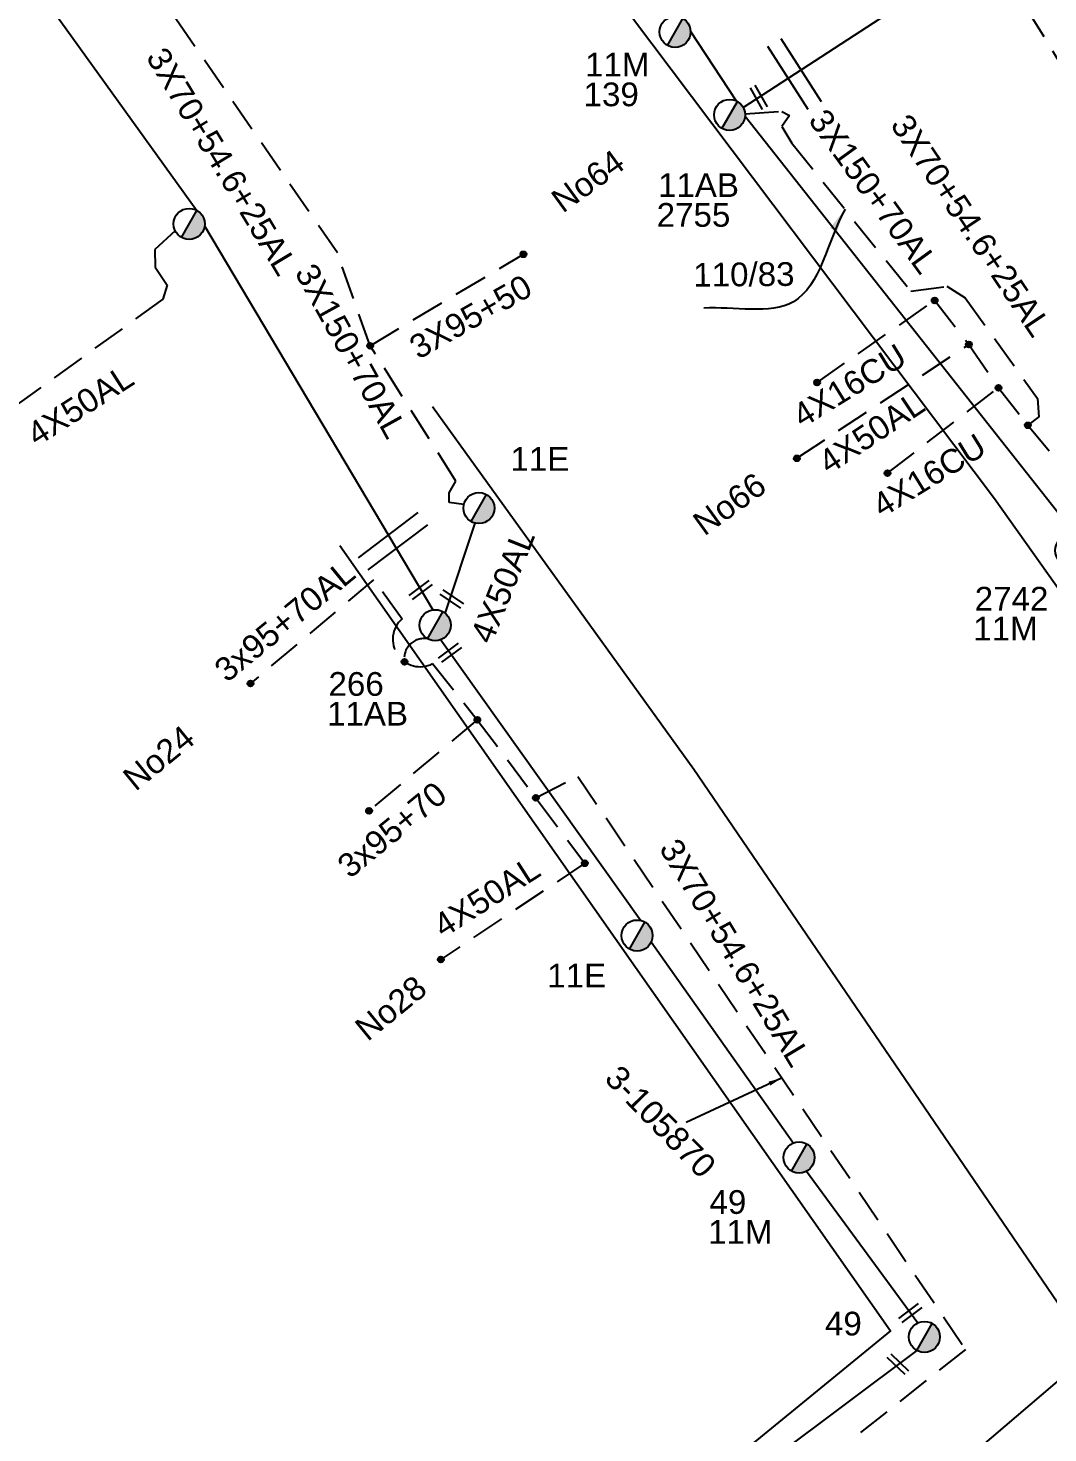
# Model space of a CAD drawing. Header units: millimetres. Extents: x 1266 to 3066, y 765 to 1784.
# Drawn here: x 1362.8 to 1440.2, y 1464.3 to 1570.9 of the extents above; entities that cross this region are included whole.
import ezdxf

# ---------------------------------------------------------------- set-up
doc = ezdxf.new("R2010")
doc.units = ezdxf.units.MM
doc.linetypes.add('DASHED', pattern=[19.05, 12.7, -6.35])
for name, color, linetype in [('Άγνωστα', 7, 'Continuous'), ('Γυμνά εναέρια ΧΤ (3Φ)   4x50AL', 7, 'Continuous'), ('Επιγραφές - Σχήματα', 7, 'Continuous'), ('Καλώδια ΧΤ   3x150+50CU', 7, 'DASHED'), ('Μηχανική τομή', 7, 'Continuous'), ('Στύλος ΦΜ', 7, 'Continuous'), ('Στύλος ΦΜ @ 1', 7, 'Continuous'), ('Συνδέσεις', 7, 'Continuous'), ('Συνεστραμμένα ΧΤ   3x70+54.6+25 AL', 7, 'SYN_LINE'), ('Τομή', 7, 'Continuous'), ('Υπόβαθρο ΔΕΗ', 7, 'Continuous'), ('Υπόγεια καλώδια Δικτύου ΧΤ και Παρ. ΧΤ - 3X150+70 AL', 7, 'DASHED'), ('Υπόγεια καλώδια Παροχών ΧΤ   4x16CU', 7, 'DASHED'), ('Υπόγεια καλώδια Παροχών ΧΤ   4x50AL', 7, 'DASHED')]:
    doc.layers.add(name, color=color, linetype=linetype)
doc.styles.get("Standard").update_dxf_attribs({"font": 'arial.ttf'})
doc.linetypes.add('SYN_LINE', pattern='A,0.5,-0.0001,["/\\/\\/\\/",Standard,S=0.1,R=0,X=0,Y=-0.05],-0.25', length=0.7501)
doc.dimstyles.new('ISO-25', dxfattribs={"dimtxt": 2.5, "dimasz": 2.5, "dimexe": 1.25, "dimexo": 0.625, "dimtad": 1, "dimtxsty": 'Standard', "dimcen": 2.5, "dimadec": 0, "dimazin": 0, "dimtfac": 1, "dimtmove": 0, "dimatfit": 3, "dimfxl": 1, "dimarcsym": 0})

# ---------------------------------------------------------------- blocks, each defined once
blk = doc.blocks.new('ΥΠΑΡΧΩΝ ΤΣΙΜΕΝΤΕΝΙΟΣ ΣΤΥΛΟΣ')
at = {"layer": 'Στύλος ΦΜ'}
blk.add_hatch(color=7, dxfattribs=at).paths.add_polyline_path([(-1.29, -2.28, 0.574793), (2.62, 0, 0.268822), (1.3, 2.27)])
at = {"layer": 'Στύλος ΦΜ', "color": 7}
blk.add_line((-1.29, -2.28), (1.3, 2.27), dxfattribs=at)
blk.add_circle((0, 0), 2.62, dxfattribs=at)
at = {"layer": 'Στύλος ΦΜ', "flags": 4}
for tag, p in [('ΑΡΙΘΜΟΣ', (-4.68, 8.05)), ('ΤΥΠΟΣ', (-4.91, 3.03))]:
    blk.add_attdef(tag, p, '', height=4, dxfattribs=at)
blk = doc.blocks.new('ΜΗΧΑΝΙΚΗ ΤΟΜΗ')
at = {"layer": 'Μηχανική τομή', "ltscale": 40}
for p, q in [((-1.89, 0.78), (1.89, 0.78)), ((1.89, 0), (-1.89, 0))]:
    blk.add_line(p, q, dxfattribs=at)
blk = doc.blocks.new('ΤΟΜΗ')
at = {"layer": 'Τομή', "ltscale": 40}
for p, q in [((-5.68, 0), (5.68, 0)), ((5.68, -2.33), (-5.68, -2.33))]:
    blk.add_line(p, q, dxfattribs=at)
blk = doc.blocks.new('_ΣΥΝΔΕΣΗ')
at = {"layer": 'Συνδέσεις', "linetype": 'SYN_LINE', "ltscale": 40}
blk.add_hatch(color=256, dxfattribs=at).paths.add_polyline_path([(0.5, -0.01, 1), (-0.5, -0.01, 1)])
at = {"layer": 'Συνδέσεις'}
blk.add_circle((0, -0.01), 0.5, dxfattribs=at)

msp = doc.modelspace()

# ---------------------------------------------------------------- linework, layer by layer
at = {"layer": 'Άγνωστα', "color": 6, "linetype": 'DASHED', "ltscale": 0.2}
for points in [[(1388.78, 1546.79), (1400.42, 1553.73)], [(1391.21, 1526.04), (1389.05, 1529.02), (1379.7, 1521.15)], [(1396.92, 1518.39), (1388.7, 1511.48)]]:
    msp.add_lwpolyline(points, dxfattribs=at)
for centre, radius, start, end in [((1392.57, 1524.49), 2.07, 131.3148, 297.3763), ((1392.88, 1523.05), 1.51, 80.026, 190.1686)]:
    msp.add_arc(centre, radius, start, end, dxfattribs=at)
at = {"layer": 'Γυμνά εναέρια ΧΤ (3Φ)   4x50AL', "color": 6}
msp.add_lwpolyline([(1394.49, 1526.46), (1396.77, 1533.31)], dxfattribs=at)
at = {"layer": 'Καλώδια ΧΤ   3x150+50CU', "color": 7, "ltscale": 0.2}
msp.add_lwpolyline([(1401.36, 1512.47), (1404.56, 1514.09), (1433.99, 1470.59), (1405.01, 1447.63), (1378.44, 1424.45)], dxfattribs=at)
at = {"layer": 'Συνεστραμμένα ΧΤ   3x70+54.6+25 AL', "color": 1, "ltscale": 20}
for points in [[(1358.25, 1581.16), (1375.63, 1557.06)], [(1376.21, 1555.88), (1393.54, 1526.73)]]:
    msp.add_lwpolyline(points, dxfattribs=at)
at = {"layer": 'Συνεστραμμένα ΧΤ   3x70+54.6+25 AL', "color": 151, "ltscale": 20}
msp.add_lwpolyline([(1417.12, 1564.87), (1438.41, 1578.75)], dxfattribs=at)
at = {"layer": 'Συνεστραμμένα ΧΤ   3x70+54.6+25 AL', "color": 30, "ltscale": 20}
for points in [[(1416.61, 1565.36), (1413.11, 1570.67)], [(1442.42, 1532.33), (1417.25, 1564.2)]]:
    msp.add_lwpolyline(points, dxfattribs=at)
at = {"layer": 'Συνεστραμμένα ΧΤ   3x70+54.6+25 AL', "color": 6, "ltscale": 20}
for points in [[(1394.15, 1524.47), (1409.33, 1503.15)], [(1410.13, 1501.54), (1420.94, 1486.26)], [(1430.29, 1470.51), (1408.53, 1454.22)]]:
    msp.add_lwpolyline(points, dxfattribs=at)
at = {"layer": 'Συνεστραμμένα ΧΤ   3x70+54.6+25 AL', "color": 6, "ltscale": 10}
msp.add_lwpolyline([(1421.91, 1484.12), (1430.36, 1472.6)], dxfattribs=at)
at = {"layer": 'Υπόβαθρο ΔΕΗ'}
for points in [[(1403.3, 1581.16), (1405.55, 1575.91), (1436.19, 1535.19), (1451.87, 1513.13), (1465.64, 1494.27), (1480.85, 1475.27), (1493.04, 1458.41), (1480.08, 1447.21), (1453.06, 1423.75), (1417.71, 1393.65), (1396.94, 1416.7), (1389.89, 1424.58), (1443.55, 1470.36), (1413.37, 1514.62), (1393.51, 1542.14)], [(1386.48, 1531.63), (1428.29, 1472.01), (1381.69, 1433.9), (1359.02, 1458.38), (1324.07, 1496.82), (1298.07, 1525.34)]]:
    msp.add_lwpolyline(points, dxfattribs=at)
at = {"layer": 'Υπόγεια καλώδια Δικτύου ΧΤ και Παρ. ΧΤ - 3X150+70 AL', "color": 62, "ltscale": 0.2}
msp.add_lwpolyline([(1456.45, 1536.86), (1449.56, 1552.48), (1449.86, 1553.96), (1435.27, 1577.92)], dxfattribs=at)
at = {"layer": 'Υπόγεια καλώδια Δικτύου ΧΤ και Παρ. ΧΤ - 3X150+70 AL', "color": 6, "ltscale": 0.2}
msp.add_lwpolyline([(1395.89, 1534.74), (1394.79, 1534.88), (1394.79, 1535.61), (1395.3, 1536.5), (1388.78, 1546.79), (1386.3, 1553.83), (1371.48, 1575.28)], dxfattribs=at)
at = {"layer": 'Υπόγεια καλώδια Δικτύου ΧΤ και Παρ. ΧΤ - 3X150+70 AL', "color": 2, "ltscale": 0.2}
for points in [[(1417.26, 1564.39), (1420.05, 1564.58), (1420.62, 1564.27), (1420.05, 1563.44), (1420.8, 1562.17), (1429.83, 1550.93), (1432.58, 1551.3), (1433.97, 1550.42), (1439.46, 1542.79), (1439.55, 1541.4), (1438.72, 1540.75)], [(1431.65, 1550.23), (1434.25, 1546.88), (1436.5, 1543.6), (1438.72, 1540.75), (1444.77, 1533.54), (1444.22, 1532.42), (1443.14, 1531.51)]]:
    msp.add_lwpolyline(points, dxfattribs=at)
at = {"layer": 'Υπόγεια καλώδια Παροχών ΧΤ   4x16CU', "color": 2, "ltscale": 0.2}
for points in [[(1422.72, 1544), (1431.65, 1550.23)], [(1428.07, 1537.12), (1436.5, 1543.6)]]:
    msp.add_lwpolyline(points, dxfattribs=at)
at = {"layer": 'Υπόγεια καλώδια Παροχών ΧΤ   4x50AL', "color": 1, "ltscale": 0.2}
msp.add_lwpolyline([(1373.98, 1555.52), (1372.43, 1554.09), (1372.47, 1552.74), (1373.38, 1551.38), (1373.03, 1550.31), (1360.73, 1541.42)], dxfattribs=at)
at = {"layer": 'Υπόγεια καλώδια Παροχών ΧΤ   4x50AL', "color": 2, "ltscale": 0.2}
msp.add_lwpolyline([(1421.18, 1538.24), (1434.25, 1546.88)], dxfattribs=at)
at = {"layer": 'Υπόγεια καλώδια Παροχών ΧΤ   4x50AL', "color": 6, "ltscale": 0.2}
for points in [[(1391.49, 1522.88), (1391.6, 1522.87)], [(1393.52, 1522.65), (1396.92, 1518.39), (1405.09, 1507.5), (1394.15, 1500.2)]]:
    msp.add_lwpolyline(points, dxfattribs=at)

# ---------------------------------------------------------------- block references
at = {"layer": 'Μηχανική τομή'}
for p, xscale, yscale, zscale, rotation in [((1418.46, 1565.74), 0.4999999999997696, 0.4999999999997696, 0.4999999999997696, 119.29168589073), ((1392.74, 1528.08), 0.4999999999999431, 0.4999999999999431, 0.4999999999999431, 36.98928967859904), ((1395.09, 1527.72), 0.4999999999997748, 0.4999999999997748, 0.4999999999997748, 146.1661460110413), ((1394.96, 1523.32), 0.4999999999999431, 0.4999999999999431, 0.4999999999999431, 36.98928967859904), ((1429.91, 1473.2), 0.4999999999999431, 0.4999999999999431, 0.4999999999999431, 36.98928967859904), ((1428.72, 1469.33), 0.499999999999841, 0.499999999999841, 0.499999999999841, 316.1475364099696)]:
    msp.add_blockref('ΜΗΧΑΝΙΚΗ ΤΟΜΗ', p, dxfattribs=dict(at, xscale=xscale, yscale=yscale, zscale=zscale, rotation=rotation))
at = {"layer": 'Στύλος ΦΜ @ 1', "ltscale": 40}
ref = msp.add_blockref('ΥΠΑΡΧΩΝ ΤΣΙΜΕΝΤΕΝΙΟΣ ΣΤΥΛΟΣ', (1411.94, 1570.61), dxfattribs=dict(at, xscale=0.4499999999998181, yscale=0.4499999999998181, zscale=0.4499999999998181))
ref.add_attrib('ΤΥΠΟΣ', '139', (1404.99, 1564.97), dxfattribs={"layer": 'Στύλος ΦΜ', "height": 1.8, "flags": 4})
ref.add_attrib('ΑΡΙΘΜΟΣ', '11M', (1405.1, 1567.23), dxfattribs={"layer": 'Στύλος ΦΜ', "height": 1.8, "flags": 4})
ref = msp.add_blockref('ΥΠΑΡΧΩΝ ΤΣΙΜΕΝΤΕΝΙΟΣ ΣΤΥΛΟΣ', (1416.08, 1564.31), dxfattribs=dict(at, xscale=0.4499999999998181, yscale=0.4499999999998181, zscale=0.4499999999998181))
ref.add_attrib('ΤΥΠΟΣ', '2755', (1410.54, 1555.82), dxfattribs={"layer": 'Στύλος ΦΜ', "height": 1.8, "flags": 4})
ref.add_attrib('ΑΡΙΘΜΟΣ', '11AB', (1410.64, 1558.08), dxfattribs={"layer": 'Στύλος ΦΜ', "height": 1.8, "flags": 4})
at = {"layer": 'Στύλος ΦΜ @ 1', "ltscale": 40, "xscale": 0.4499999999998181, "yscale": 0.4499999999998181, "zscale": 0.4499999999998181}
msp.add_blockref('ΥΠΑΡΧΩΝ ΤΣΙΜΕΝΤΕΝΙΟΣ ΣΤΥΛΟΣ', (1375.04, 1556.03), dxfattribs=at)
at = {"layer": 'Στύλος ΦΜ @ 1', "ltscale": 40}
ref = msp.add_blockref('ΥΠΑΡΧΩΝ ΤΣΙΜΕΝΤΕΝΙΟΣ ΣΤΥΛΟΣ', (1397.04, 1534.46), dxfattribs=dict(at, xscale=0.4499999999998181, yscale=0.4499999999998181, zscale=0.4499999999998181))
ref.add_attrib('ΤΥΠΟΣ', '11E', (1399.43, 1537.29), dxfattribs={"layer": 'Στύλος ΦΜ', "height": 1.8, "flags": 4})
ref = msp.add_blockref('ΥΠΑΡΧΩΝ ΤΣΙΜΕΝΤΕΝΙΟΣ ΣΤΥΛΟΣ', (1441.99, 1531.24), dxfattribs=dict(at, xscale=0.4499999999998181, yscale=0.4499999999998181, zscale=0.4499999999998181))
ref.add_attrib('ΤΥΠΟΣ', '11M', (1434.58, 1524.41), dxfattribs={"layer": 'Στύλος ΦΜ', "height": 1.8, "flags": 4})
ref.add_attrib('ΑΡΙΘΜΟΣ', '2742', (1434.69, 1526.68), dxfattribs={"layer": 'Στύλος ΦΜ', "height": 1.8, "flags": 4})
ref = msp.add_blockref('ΥΠΑΡΧΩΝ ΤΣΙΜΕΝΤΕΝΙΟΣ ΣΤΥΛΟΣ', (1393.72, 1525.57), dxfattribs=dict(at, xscale=0.4499999999998181, yscale=0.4499999999998181, zscale=0.4499999999998181))
ref.add_attrib('ΤΥΠΟΣ', '11AB', (1385.51, 1517.95), dxfattribs={"layer": 'Στύλος ΦΜ', "height": 1.8, "flags": 4})
ref.add_attrib('ΑΡΙΘΜΟΣ', '266', (1385.62, 1520.21), dxfattribs={"layer": 'Στύλος ΦΜ', "height": 1.8, "flags": 4})
ref = msp.add_blockref('ΥΠΑΡΧΩΝ ΤΣΙΜΕΝΤΕΝΙΟΣ ΣΤΥΛΟΣ', (1409.05, 1502.01), dxfattribs=dict(at, xscale=0.4499999999998181, yscale=0.4499999999998181, zscale=0.4499999999998181))
ref.add_attrib('ΤΥΠΟΣ', '11E', (1402.23, 1498.07), dxfattribs={"layer": 'Στύλος ΦΜ', "height": 1.8, "flags": 4})
ref = msp.add_blockref('ΥΠΑΡΧΩΝ ΤΣΙΜΕΝΤΕΝΙΟΣ ΣΤΥΛΟΣ', (1421.35, 1485.16), dxfattribs=dict(at, xscale=0.4499999999998181, yscale=0.4499999999998181, zscale=0.4499999999998181))
ref.add_attrib('ΤΥΠΟΣ', '11M', (1414.44, 1478.61), dxfattribs={"layer": 'Στύλος ΦΜ', "height": 1.8, "flags": 4})
ref.add_attrib('ΑΡΙΘΜΟΣ', '49', (1414.55, 1480.88), dxfattribs={"layer": 'Στύλος ΦΜ', "height": 1.8, "flags": 4})
ref = msp.add_blockref('ΥΠΑΡΧΩΝ ΤΣΙΜΕΝΤΕΝΙΟΣ ΣΤΥΛΟΣ', (1430.87, 1471.54), dxfattribs=dict(at, xscale=0.4499999999998181, yscale=0.4499999999998181, zscale=0.4499999999998181))
ref.add_attrib('ΤΥΠΟΣ', '49', (1423.32, 1471.65), dxfattribs={"layer": 'Στύλος ΦΜ', "height": 1.8, "flags": 4})
at = {"layer": 'Συνδέσεις', "xscale": 0.4499999999998181, "yscale": 0.4499999999998181, "zscale": 0.4499999999998181}
for p in [(1400.42, 1553.73), (1431.65, 1550.23), (1388.78, 1546.79), (1434.25, 1546.88), (1422.72, 1544), (1436.5, 1543.6), (1438.72, 1540.75), (1421.18, 1538.24), (1428.07, 1537.12), (1391.39, 1522.79), (1379.7, 1521.15), (1396.92, 1518.39), (1401.36, 1512.47), (1388.7, 1511.48), (1405.09, 1507.5), (1394.15, 1500.2)]:
    msp.add_blockref('_ΣΥΝΔΕΣΗ', p, dxfattribs=at)
at = {"layer": 'Τομή'}
for p, xscale, yscale, zscale, rotation in [((1421.5, 1567.73), 0.5000000000000248, 0.5000000000000248, 0.5000000000000248, 302.6060753479009), ((1390.17, 1532.41), 0.5000000000000571, 0.5000000000000571, 0.5000000000000571, 37.21009098818999)]:
    msp.add_blockref('ΤΟΜΗ', p, dxfattribs=dict(at, xscale=xscale, yscale=yscale, zscale=zscale, rotation=rotation))

# ---------------------------------------------------------------- texts
at = {"layer": 'Γυμνά εναέρια ΧΤ (3Φ)   4x50AL', "color": 7, "insert": (1396.34, 1524.72), "char_height": 1.8, "width": 168.3718, "attachment_point": 1, "rotation": 68.1891}
msp.add_mtext('4X50AL', dxfattribs=at)
at = {"layer": 'Επιγραφές - Σχήματα', "color": 7, "char_height": 1.8, "width": 168.3718, "attachment_point": 1}
for s, insert, rotation in [('No64', (1402.35, 1558.26), 35.9239), ('110/83', (1413.31, 1553.07), 0.486), ('3X95+50', (1391.56, 1547.27), 29.6429), ('No66', (1413.1, 1533.75), 35.9239), ('3x95+70AL', (1376.77, 1522.55), 39.2812), ('No24', (1369.83, 1514.3), 39.2187), ('3x95+70', (1386.11, 1507.67), 39.2812), ('No28', (1387.45, 1495.31), 39.2187), ('3-105870', (1407.78, 1492.32), 314.2859)]:
    msp.add_mtext(s, dxfattribs=dict(at, insert=insert, rotation=rotation))
at = {"layer": 'Συνεστραμμένα ΧΤ   3x70+54.6+25 AL', "color": 7, "char_height": 1.8, "width": 168.3718, "attachment_point": 1}
for insert, rotation in [((1373.26, 1569.63), 301.0996), ((1429.73, 1564.56), 303.7568), ((1412.22, 1509.56), 301.0996)]:
    msp.add_mtext('3X70+54.6+25AL', dxfattribs=dict(at, insert=insert, rotation=rotation))
at = {"layer": 'Υπόγεια καλώδια Δικτύου ΧΤ και Παρ. ΧΤ - 3X150+70 AL', "color": 7, "char_height": 1.8, "width": 168.3718, "attachment_point": 1}
for insert, rotation in [((1423.45, 1564.95), 305.9655), ((1384.59, 1553.22), 298.9793)]:
    msp.add_mtext('3X150+70AL', dxfattribs=dict(at, insert=insert, rotation=rotation))
at = {"layer": 'Υπόγεια καλώδια Παροχών ΧΤ   4x16CU', "color": 7, "char_height": 1.8, "width": 168.3718, "attachment_point": 1, "rotation": 31.6632}
for insert in [(1420.65, 1542.04), (1426.7, 1535.22)]:
    msp.add_mtext('4X16CU', dxfattribs=dict(at, insert=insert))
at = {"layer": 'Υπόγεια καλώδια Παροχών ΧΤ   4x50AL', "color": 7, "char_height": 1.8, "width": 168.3718, "attachment_point": 1}
for insert, rotation in [((1362.51, 1540.61), 32.6795), ((1422.62, 1538.47), 33.6774), ((1393.37, 1503.3), 32.6795)]:
    msp.add_mtext('4X50AL', dxfattribs=dict(at, insert=insert, rotation=rotation))

# ---------------------------------------------------------------- leaders
at = {"layer": 'Επιγραφές - Σχήματα', "path_type": 1}
msp.add_leader([(1424.84, 1557.15), (1420.92, 1550.12), (1414.13, 1549.63)], dimstyle='ISO-25', override={"dimasz": 1.8, "dimgap": 0.625, "dimtad": 0}, dxfattribs=at)
at = {"layer": 'Επιγραφές - Σχήματα', "ltscale": 40}
msp.add_leader([(1420.01, 1491.19), (1412.79, 1487.82)], dimstyle='ISO-25', override={"dimasz": 1, "dimtad": 0}, dxfattribs=at)

doc.saveas('drawing.dxf')
